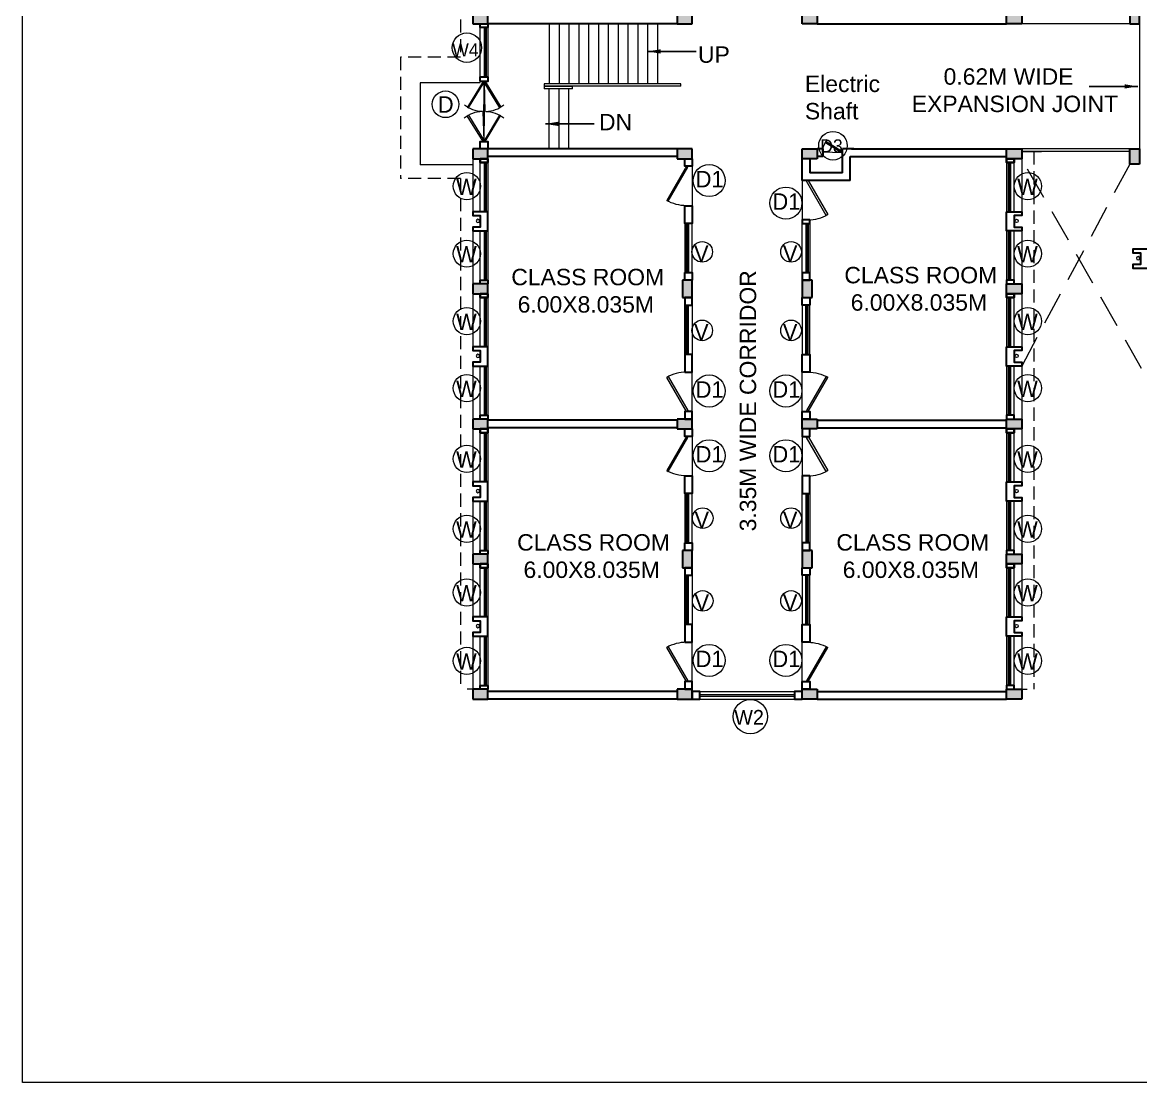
# Model space of a CAD drawing. Header units: millimetres. Extents: x 3614 to 12428, y -844 to 6844.
# Drawn here: x 5233.13 to 5267.21, y -803.64 to -771.34 of the extents above; entities that cross this region are included whole.
import ezdxf

# ---------------------------------------------------------------- set-up
doc = ezdxf.new("R2010")
doc.units = ezdxf.units.MM
doc.header["$LTSCALE"] = 40
doc.header["$MEASUREMENT"] = 0
doc.linetypes.add('DASHED', pattern=[0.75, 0.5, -0.25])
doc.layers.get('0').update_dxf_attribs({"linetype": 'CONTINUOUS', "lineweight": 20})
for name, color, linetype, lineweight in [('CLL LEV.', 15, 'CONTINUOUS', 18), ('Column', 252, 'CONTINUOUS', 30), ('Column Hatch', 253, 'CONTINUOUS', 13), ('Door', 54, 'CONTINUOUS', 18), ('ele-3', 1, 'CONTINUOUS', 20), ('EXPANSION JOINT', 248, 'CONTINUOUS', 20), ('Fixture', 44, 'CONTINUOUS', 15), ('Hatch', 42, 'CONTINUOUS', 15), ('Hidden', 30, 'DASHED', 18), ('Railing', 23, 'CONTINUOUS', 18), ('Stair', 1, 'CONTINUOUS', 15), ('TEXT', 7, 'CONTINUOUS', 20), ('Ventilator', 6, 'DASHED', 18), ('Wall', 7, 'CONTINUOUS', 30), ('Window', 150, 'CONTINUOUS', 15), ('window wall', 7, 'CONTINUOUS', 18), ('Window-Wall', 7, 'CONTINUOUS', 18)]:
    doc.layers.add(name, color=color, linetype=linetype, lineweight=lineweight)
doc.layers.add('RD', color=80, linetype='CONTINUOUS')
doc.styles.add('L120', font='simplex.shx', dxfattribs={"height": 1})
doc.styles.get("Standard").update_dxf_attribs({"font": 'txt.shx', "height": 0.03937})
doc.styles.add('STYLE9', font='GOTHIC.TTF')
doc.styles.add('Tabrej.', font='GOTHIC.TTF', dxfattribs={"height": 1})
doc.dimstyles.get("Standard").update_dxf_attribs({"dimtxt": 0.18, "dimasz": 0.18, "dimexe": 0.18, "dimexo": 0.0625, "dimgap": 0.09, "dimtad": 0, "dimtih": 1, "dimtoh": 1, "dimdec": 4, "dimzin": 0, "dimdsep": 46, "dimtxsty": 'Standard', "dimcen": 0.09, "dimadec": 0, "dimazin": 0, "dimtfac": 1, "dimtdec": 4, "dimtofl": 0, "dimtmove": 0, "dimatfit": 3, "dimfxl": 0, "dimtolj": 1, "dimtzin": 0, "dimarcsym": 0})

# ---------------------------------------------------------------- blocks, each defined once
blk = doc.blocks.new('W')
at = {"layer": 'TEXT', "color": 3}
blk.add_circle((2080.863, -1087.688), 0.414, dxfattribs=at)
at = {"layer": 'TEXT', "color": 3, "style": 'STYLE9'}
blk.add_text('W', height=0.5, dxfattribs=at).set_placement((2080.534, -1087.956))
blk = doc.blocks.new('COLM 530')
at = {"layer": 'Column Hatch'}
h = blk.add_hatch(color=0, dxfattribs=at)
h.dxf.hatch_style = 1
h.paths.add_polyline_path([(5443.518, -633.795), (5443.218, -633.795), (5443.218, -634.325), (5443.518, -634.325)])
at = {"layer": 'Column'}
for p, q in [((5443.518, -633.795), (5443.218, -633.795)), ((5443.218, -633.795), (5443.218, -634.325)), ((5443.518, -634.325), (5443.518, -633.795)), ((5443.218, -634.325), (5443.518, -634.325))]:
    blk.add_line(p, q, dxfattribs=at)
blk = doc.blocks.new('COLUMN 546')
at = {"layer": 'Column Hatch'}
h = blk.add_hatch(color=0, dxfattribs=at)
h.dxf.hatch_style = 1
h.paths.add_polyline_path([(0, 0), (0.3, 0), (0.3, 0.46), (0, 0.46)])
at = {"layer": 'Column'}
for p, q in [((0.3, 0.46), (0, 0.46)), ((0, 0.46), (0, 0)), ((0.3, 0), (0.3, 0.46)), ((0, 0), (0.3, 0))]:
    blk.add_line(p, q, dxfattribs=at)
blk = doc.blocks.new('Door - Left Hung 36 in.')
at = {"layer": 'Door'}
blk.add_line((0.8, -1.3), (35.9, -1.3), dxfattribs=at)
blk.add_lwpolyline([(0.8, -1.3), (0, 0), (31.2, 18), (31.9, 16.7)], close=True, dxfattribs=at)
blk.add_arc((0, 0), 36, 0, 37.3101, dxfattribs=at)
blk = doc.blocks.new('VENT 2')
at = {"layer": 'Ventilator', "linetype": 'Continuous', "ltscale": 0.02}
for p, q in [((0, 0.182), (1.5, 0.182)), ((0, 0.152), (1.5, 0.152))]:
    blk.add_line(p, q, dxfattribs=at)
at = {"layer": 'Window-Wall'}
for p, q in [((0, 0.23), (1.5, 0.23)), ((0, 0), (0, 0.23)), ((0, 0.115), (1.5, 0.115)), ((1.5, 0), (0, 0)), ((1.5, 0.23), (1.5, 0))]:
    blk.add_line(p, q, dxfattribs=at)
blk = doc.blocks.new('*U18')
for p, q in [((0, 0), (0, -6)), ((40, 0), (40, -6))]:
    blk.add_line(p, q)
blk.add_lwpolyline([(0, 0), (34.6, 20), (35.5, 18.5), (0.9, -1.5)], close=True)
blk.add_arc((0, 0), 40, 0, 30)
blk = doc.blocks.new('DOOR1')
at = {"layer": 'Door'}
blk.add_line((0, 0), (1.2, 0), dxfattribs=at)
at = {"layer": 'Door', "xscale": 0.0300000000000013, "yscale": 0.0300000000000013, "zscale": 0.0300000000000013}
blk.add_blockref('*U18', (0, 0.18), dxfattribs=at)
blk = doc.blocks.new('class 1')
at = {"layer": 'Wall'}
for points in [[(0.23, -0.035), (0, -0.035), (0, -0.265), (0.23, -0.265), (0.23, -0.035)], [(0.23, -1.465), (0, -1.465), (0, -2.005), (0.23, -2.005), (0.23, -1.465)], [(0.23, -3.505), (0, -3.505), (0, -3.735), (0.23, -3.735), (0.23, -3.505)]]:
    blk.add_lwpolyline(points, dxfattribs=at)
at = {"layer": 'Wall', "rotation": 270}
for name, p in [('DOOR1', (0, -0.265)), ('VENT 2', (0, -2.005))]:
    blk.add_blockref(name, p, dxfattribs=at)
blk = doc.blocks.new('WINDOW 1')
at = {"layer": 'CLL LEV.'}
for p, q in [((-0.115, -0.23), (-0.115, -0.46)), ((1.615, -0.23), (1.615, -0.46)), ((-0.115, -0.46), (1.615, -0.46))]:
    blk.add_line(p, q, dxfattribs=at)
at = {"layer": 'Window'}
for p, q in [((0, -0.051), (1.5, -0.051)), ((0, -0.081), (1.5, -0.081))]:
    blk.add_line(p, q, dxfattribs=at)
at = {"layer": 'Window-Wall'}
for p, q in [((0, 0), (1.5, 0)), ((0, -0.23), (0, 0)), ((1.5, 0), (1.5, -0.23)), ((0, -0.115), (1.5, -0.115)), ((1.5, -0.23), (0, -0.23))]:
    blk.add_line(p, q, dxfattribs=at)
blk = doc.blocks.new('SHAFT2')
at = {"layer": 'Fixture'}
blk.add_circle((0.302, 0.307), 0.05, dxfattribs=at)
at = {"layer": 'Wall'}
blk.add_lwpolyline([(0, 0.585), (0.46, 0.585), (0.46, 0.47), (0.23, 0.47), (0.23, 0.115), (0.46, 0.115), (0.46, 0), (0, 0), (0, 0.585)], dxfattribs=at)
blk = doc.blocks.new('DDDD')
at = {"layer": 'TEXT', "color": 3, "ltscale": 0.2}
blk.add_circle((2085.909, -1030.934), 0.488, dxfattribs=at)
at = {"layer": 'TEXT', "color": 3, "style": 'STYLE9'}
blk.add_text('D1', height=0.5, dxfattribs=at).set_placement((2085.496, -1031.139))
blk = doc.blocks.new('DDDDDDDDDDDDDDDDDDD')
at = {"layer": 'TEXT', "color": 3, "ltscale": 0.2}
blk.add_circle((2116.533, -1078.751), 0.406, dxfattribs=at)
at = {"layer": 'TEXT', "color": 3, "style": 'STYLE9'}
blk.add_text('D', height=0.5, dxfattribs=at).set_placement((2116.297, -1079.006))
blk = doc.blocks.new('shaft dooerr')
at = {"layer": 'TEXT', "color": 3, "ltscale": 0.2}
blk.add_circle((5444.341, -671.654), 0.435, dxfattribs=at)
at = {"layer": 'TEXT', "color": 3, "style": 'STYLE9'}
blk.add_text('D3', height=0.4, dxfattribs=at).set_placement((5443.954, -671.86))
blk = doc.blocks.new('VVV')
at = {"layer": 'TEXT', "color": 3, "ltscale": 0.2}
blk.add_circle((2082.528, -1073.943), 0.314, dxfattribs=at)
at = {"layer": 'TEXT', "color": 3, "style": 'STYLE9'}
blk.add_text('V', height=0.5, dxfattribs=at).set_placement((2082.277, -1074.243))
blk = doc.blocks.new('window corrijfk')
at = {"layer": 'TEXT', "color": 3}
blk.add_circle((5445.3, -704.813), 0.522, dxfattribs=at)
at = {"layer": 'TEXT', "color": 3, "style": 'STYLE9'}
blk.add_text('W2', height=0.45, dxfattribs=at).set_placement((5444.81, -705.06))
blk = doc.blocks.new('WINDOW STAIR BSCSBC')
at = {"layer": 'TEXT', "color": 3}
blk.add_circle((5436.649, -684.554), 0.448, dxfattribs=at)
at = {"layer": 'TEXT', "color": 3, "style": 'STYLE9'}
blk.add_text('W4', height=0.4, dxfattribs=at).set_placement((5436.202, -684.822))

msp = doc.modelspace()

# ---------------------------------------------------------------- linework, layer by layer
at = {"ltscale": 0.05}
msp.add_line((5258.1253, -775.9242), (5257.1253, -775.9242), dxfattribs=at)
at = {"layer": 'Door'}
msp.add_line((5247.2003, -774.9642), (5247.2003, -773.1442), dxfattribs=at)
at = {"layer": 'ele-3', "ltscale": 0.05}
msp.add_lwpolyline([(5233.1298, -730.1343), (5348.6443, -730.1343), (5348.6443, -803.6401), (5233.1298, -803.6401)], close=True, dxfattribs=at)
at = {"layer": 'EXPANSION JOINT', "linetype": 'ByBlock', "ltscale": 0.05}
msp.add_line((5267.1783, -771.3792), (5267.1783, -775.1942), dxfattribs=at)
at = {"layer": 'Hidden', "ltscale": 0.02}
for p, q in [((5246.4853, -762.8492), (5246.4853, -772.3942)), ((5246.4853, -772.3942), (5244.6553, -772.3942)), ((5244.6553, -772.3942), (5244.6553, -776.0942)), ((5263.9553, -775.2742), (5263.9553, -791.6542)), ((5246.4853, -776.0942), (5244.6553, -776.0942)), ((5246.4853, -776.0942), (5246.4853, -791.6542)), ((5247.0853, -791.6542), (5246.4853, -791.6542)), ((5263.3553, -791.6542), (5263.9553, -791.6542))]:
    msp.add_line(p, q, dxfattribs=at)
at = {"layer": 'Hidden', "ltscale": 0.05}
msp.add_line((5263.5853, -775.2742), (5264.1853, -775.2742), dxfattribs=at)
at = {"layer": 'Railing', "linetype": 'ByBlock', "ltscale": 0.05}
for p, q in [((5266.8783, -771.3792), (5263.5853, -771.3792)), ((5253.2003, -773.2092), (5249.0353, -773.2092)), ((5249.0353, -773.2092), (5249.0353, -773.2842)), ((5253.2003, -773.2842), (5253.2003, -773.2092)), ((5253.2003, -773.2842), (5249.0353, -773.2842)), ((5249.9003, -773.2892), (5249.0353, -773.2892)), ((5249.0353, -773.2892), (5249.0353, -773.3642)), ((5249.9003, -773.3642), (5249.0353, -773.3642)), ((5249.9003, -773.3642), (5249.9003, -773.2892)), ((5266.8783, -775.1942), (5263.5853, -775.1942)), ((5266.8783, -775.2742), (5263.5853, -775.2742))]:
    msp.add_line(p, q, dxfattribs=at)
at = {"layer": 'Stair', "ltscale": 0.05}
for p, q in [((5249.1853, -771.3792), (5249.1853, -773.2092)), ((5249.4853, -771.3792), (5249.4853, -773.2092)), ((5249.7853, -771.3792), (5249.7853, -773.2092)), ((5250.0853, -771.3792), (5250.0853, -773.2092)), ((5250.3853, -771.3792), (5250.3853, -773.2092)), ((5250.6853, -771.3792), (5250.6853, -773.2092)), ((5250.9853, -771.3792), (5250.9853, -773.2092)), ((5251.2853, -771.3792), (5251.2853, -773.2092)), ((5251.5853, -771.3792), (5251.5853, -773.2092)), ((5251.8853, -771.3792), (5251.8853, -773.2092)), ((5252.1853, -771.3792), (5252.1853, -773.2092)), ((5252.4853, -771.3792), (5252.4853, -773.2092)), ((5247.0853, -773.1782), (5245.2553, -773.1782)), ((5245.2553, -773.1782), (5245.2553, -775.6782)), ((5249.1853, -775.1942), (5249.1853, -773.3642)), ((5249.4853, -775.1942), (5249.4853, -773.3642)), ((5249.7853, -775.1942), (5249.7853, -773.3642)), ((5246.8553, -775.6782), (5245.2553, -775.6782))]:
    msp.add_line(p, q, dxfattribs=at)
at = {"layer": 'Wall'}
for p, q in [((5253.0853, -771.3792), (5247.3153, -771.3792)), ((5257.3553, -771.3792), (5263.1253, -771.3792)), ((5253.0853, -775.1942), (5247.3153, -775.1942)), ((5257.5253, -775.1942), (5257.3553, -775.1942)), ((5257.5253, -775.1942), (5257.5254, -775.4242)), ((5258.1253, -775.9242), (5258.1253, -775.1942)), ((5258.4703, -775.1942), (5258.1253, -775.1942)), ((5258.4014, -775.1942), (5263.1253, -775.1942)), ((5253.0853, -775.4242), (5247.3153, -775.4242)), ((5256.8953, -776.1542), (5256.8953, -775.4942)), ((5257.1253, -775.4942), (5257.1253, -775.9242)), ((5257.5254, -775.4242), (5257.3553, -775.4242)), ((5258.3553, -775.4242), (5263.1253, -775.4242)), ((5258.3553, -776.1542), (5258.3553, -775.4242)), ((5258.1253, -775.9242), (5257.1253, -775.9242)), ((5257.1253, -776.1542), (5256.8953, -776.1542)), ((5258.3553, -776.1542), (5257.1253, -776.1542)), ((5253.0853, -783.4592), (5247.3153, -783.4592)), ((5257.3553, -783.4592), (5263.1253, -783.4592)), ((5253.0853, -783.6892), (5247.3153, -783.6892)), ((5257.3553, -783.6892), (5263.1253, -783.6892)), ((5253.0853, -791.7242), (5247.3153, -791.7242)), ((5253.0853, -791.9542), (5247.3153, -791.9542)), ((5257.3553, -791.7242), (5263.1253, -791.7242)), ((5257.3553, -791.9542), (5263.1253, -791.9542))]:
    msp.add_line(p, q, dxfattribs=at)
for points in [[(5247.0853, -771.4942), (5247.0853, -771.3792), (5247.3153, -771.3792), (5247.3153, -771.4942), (5247.0853, -771.4942)], [(5247.0853, -773.1442), (5247.0853, -772.9942), (5247.3153, -772.9942), (5247.3153, -773.1442), (5247.0853, -773.1442)], [(5247.0853, -775.1942), (5247.0853, -774.9642), (5247.3153, -774.9642), (5247.3153, -775.1942), (5247.0853, -775.1942)], [(5247.0853, -775.4942), (5247.0853, -775.6092), (5247.3153, -775.6092), (5247.3153, -775.4942), (5247.0853, -775.4942)], [(5247.0853, -775.6092), (5247.0853, -775.4942), (5247.3153, -775.4942), (5247.3153, -775.6092), (5247.0853, -775.6092)], [(5263.3553, -775.4942), (5263.3553, -775.6092), (5263.1253, -775.6092), (5263.1253, -775.4942), (5263.3553, -775.4942)], [(5263.3553, -775.6092), (5263.3553, -775.4942), (5263.1253, -775.4942), (5263.1253, -775.6092), (5263.3553, -775.6092)], [(5257.1253, -777.3542), (5256.8953, -777.3542), (5256.8953, -777.465), (5257.1253, -777.465), (5257.1253, -777.3542)], [(5257.1253, -778.965), (5256.8953, -778.965), (5256.8953, -779.195), (5257.1253, -779.195), (5257.1253, -778.965)], [(5247.0853, -779.3092), (5247.0853, -779.1942), (5247.3153, -779.1942), (5247.3153, -779.3092), (5247.0853, -779.3092)], [(5263.3553, -779.3092), (5263.3553, -779.1942), (5263.1253, -779.1942), (5263.1253, -779.3092), (5263.3553, -779.3092)], [(5247.0853, -779.6092), (5247.0853, -779.7242), (5247.3153, -779.7242), (5247.3153, -779.6092), (5247.0853, -779.6092)], [(5247.0853, -779.7242), (5247.0853, -779.6092), (5247.3153, -779.6092), (5247.3153, -779.7242), (5247.0853, -779.7242)], [(5263.3553, -779.6092), (5263.3553, -779.7242), (5263.1253, -779.7242), (5263.1253, -779.6092), (5263.3553, -779.6092)], [(5263.3553, -779.7242), (5263.3553, -779.6092), (5263.1253, -779.6092), (5263.1253, -779.7242), (5263.3553, -779.7242)], [(5247.0853, -783.4242), (5247.0853, -783.3092), (5247.3153, -783.3092), (5247.3153, -783.4242), (5247.0853, -783.4242)], [(5263.3553, -783.4242), (5263.3553, -783.3092), (5263.1253, -783.3092), (5263.1253, -783.4242), (5263.3553, -783.4242)], [(5247.0853, -783.7242), (5247.0853, -783.8392), (5247.3153, -783.8392), (5247.3153, -783.7242), (5247.0853, -783.7242)], [(5247.0853, -783.8392), (5247.0853, -783.7242), (5247.3153, -783.7242), (5247.3153, -783.8392), (5247.0853, -783.8392)], [(5253.3153, -783.7242), (5253.5453, -783.7242), (5253.5453, -783.9542), (5253.3153, -783.9542), (5253.3153, -783.7242)], [(5257.1253, -783.7242), (5256.8953, -783.7242), (5256.8953, -783.9542), (5257.1253, -783.9542), (5257.1253, -783.7242)], [(5263.3553, -783.7242), (5263.3553, -783.8392), (5263.1253, -783.8392), (5263.1253, -783.7242), (5263.3553, -783.7242)], [(5263.3553, -783.8392), (5263.3553, -783.7242), (5263.1253, -783.7242), (5263.1253, -783.8392), (5263.3553, -783.8392)], [(5253.3153, -785.1542), (5253.5453, -785.1542), (5253.5453, -785.6942), (5253.3153, -785.6942), (5253.3153, -785.1542)], [(5257.1253, -785.1542), (5256.8953, -785.1542), (5256.8953, -785.6942), (5257.1253, -785.6942), (5257.1253, -785.1542)], [(5253.3153, -787.1942), (5253.5453, -787.1942), (5253.5453, -787.4242), (5253.3153, -787.4242), (5253.3153, -787.1942)], [(5257.1253, -787.1942), (5256.8953, -787.1942), (5256.8953, -787.4242), (5257.1253, -787.4242), (5257.1253, -787.1942)], [(5247.0853, -787.5392), (5247.0853, -787.4242), (5247.3153, -787.4242), (5247.3153, -787.5392), (5247.0853, -787.5392)], [(5263.3553, -787.5392), (5263.3553, -787.4242), (5263.1253, -787.4242), (5263.1253, -787.5392), (5263.3553, -787.5392)], [(5247.0853, -787.8392), (5247.0853, -787.9542), (5247.3153, -787.9542), (5247.3153, -787.8392), (5247.0853, -787.8392)], [(5247.0853, -787.9542), (5247.0853, -787.8392), (5247.3153, -787.8392), (5247.3153, -787.9542), (5247.0853, -787.9542)], [(5263.3553, -787.8392), (5263.3553, -787.9542), (5263.1253, -787.9542), (5263.1253, -787.8392), (5263.3553, -787.8392)], [(5263.3553, -787.9542), (5263.3553, -787.8392), (5263.1253, -787.8392), (5263.1253, -787.9542), (5263.3553, -787.9542)], [(5253.3153, -788.1834), (5253.5453, -788.1834), (5253.5453, -787.9534), (5253.3153, -787.9534), (5253.3153, -788.1834)], [(5257.1253, -788.1842), (5256.8953, -788.1842), (5256.8953, -787.9542), (5257.1253, -787.9542), (5257.1253, -788.1842)], [(5253.3153, -790.2242), (5253.5453, -790.2242), (5253.5453, -789.6834), (5253.3153, -789.6834), (5253.3153, -790.2242)], [(5257.1253, -790.2242), (5256.8953, -790.2242), (5256.8953, -789.6842), (5257.1253, -789.6842), (5257.1253, -790.2242)], [(5247.0853, -791.6542), (5247.0853, -791.5392), (5247.3153, -791.5392), (5247.3153, -791.6542), (5247.0853, -791.6542)], [(5253.3153, -791.6542), (5253.5453, -791.6542), (5253.5453, -791.4242), (5253.3153, -791.4242), (5253.3153, -791.6542)], [(5257.1253, -791.6542), (5256.8953, -791.6542), (5256.8953, -791.4242), (5257.1253, -791.4242), (5257.1253, -791.6542)], [(5263.3553, -791.6542), (5263.3553, -791.5392), (5263.1253, -791.5392), (5263.1253, -791.6542), (5263.3553, -791.6542)], [(5253.7753, -791.9542), (5253.7753, -791.7242), (5253.5453, -791.7242), (5253.5453, -791.9542), (5253.7753, -791.9542)], [(5256.8953, -791.9542), (5256.8953, -791.7242), (5256.6653, -791.7242), (5256.6653, -791.9542), (5256.8953, -791.9542)]]:
    msp.add_lwpolyline(points, dxfattribs=at)
at = {"layer": 'Window'}
for p, q in [((5247.2343, -771.4942), (5247.2343, -772.9942)), ((5247.2643, -771.4942), (5247.2643, -772.9942))]:
    msp.add_line(p, q, dxfattribs=at)
at = {"layer": 'Window', "linetype": 'ByBlock', "ltscale": 0.05}
for p, q in [((5253.7753, -791.8142), (5256.6653, -791.8142)), ((5253.7753, -791.8642), (5256.6653, -791.8642))]:
    msp.add_line(p, q, dxfattribs=at)
at = {"layer": 'window wall', "linetype": 'DASHED', "ltscale": 0.05}
for p, q in [((5267.2403, -781.8842), (5263.5853, -775.4942)), ((5266.8783, -775.6542), (5263.5853, -781.8092))]:
    msp.add_line(p, q, dxfattribs=at)
at = {"layer": 'window wall', "linetype": 'ByBlock', "ltscale": 0.05}
for p, q in [((5253.7753, -791.7242), (5256.6653, -791.7242)), ((5253.7753, -791.9542), (5256.6653, -791.9542))]:
    msp.add_line(p, q, dxfattribs=at)
at = {"layer": 'Window-Wall'}
for p, q in [((5247.0853, -772.9942), (5247.0853, -771.4942)), ((5247.2003, -771.4942), (5247.2003, -772.9942)), ((5247.3153, -771.4942), (5247.3153, -772.9942)), ((5247.3153, -772.9942), (5247.0853, -772.9942))]:
    msp.add_line(p, q, dxfattribs=at)

# ---------------------------------------------------------------- block references
at = {"color": 7, "extrusion": (0, 0, -1), "xscale": -1, "zscale": -1, "rotation": 270}
for p in [(-5247.3153, -771.3792), (-5253.5453, -771.3792), (-5247.3153, -775.4942), (-5253.5453, -775.4942), (-5247.3153, -779.6092), (-5247.3153, -783.7242), (-5253.5453, -783.7242), (-5247.3153, -787.8392), (-5247.3153, -791.9542), (-5253.5453, -791.9542)]:
    msp.add_blockref('COLUMN 546', p, dxfattribs=at)
at = {"color": 7, "extrusion": (0, 0, -1), "zscale": -1}
for p, rotation in [((-5256.8953, -771.3792), 90), ((-5263.1253, -771.3792), 90), ((-5256.8953, -775.4942), 90), ((-5263.1253, -775.4942), 90), ((-5266.8783, -775.1942), 180), ((-5263.1253, -779.6092), 90), ((-5256.8953, -783.7242), 90), ((-5263.1253, -783.7242), 90), ((-5263.1253, -787.8392), 90), ((-5256.8953, -791.9542), 90), ((-5263.1253, -791.9542), 90)]:
    msp.add_blockref('COLUMN 546', p, dxfattribs=dict(at, rotation=rotation))
at = {"color": 7, "extrusion": (0, 0, -1), "xscale": -1, "zscale": -1}
msp.add_blockref('COLUMN 546', (-5266.8783, -771.3792), dxfattribs=at)
at = {"linetype": 'ByBlock', "xscale": -1}
msp.add_blockref('class 1', (5253.5453, -775.4592), dxfattribs=at)
at = {"linetype": 'ByBlock', "extrusion": (0, 0, -1), "zscale": -1}
for p in [(-5247.3153, -777.6942), (-5267.4353, -778.8317), (-5247.3153, -781.8092), (-5247.3153, -785.9242), (-5247.3153, -790.0392)]:
    msp.add_blockref('SHAFT2', p, dxfattribs=at)
at = {"linetype": 'ByBlock'}
for p in [(5263.1253, -777.6942), (5263.1253, -781.8092), (5263.1253, -785.9242), (5263.1253, -790.0392)]:
    msp.add_blockref('SHAFT2', p, dxfattribs=at)
for p in [(-189.9725, -145.4002), (-186.3225, -145.4002), (-189.9725, -153.6294), (-186.3225, -153.6294)]:
    msp.add_blockref('COLM 530', p)
at = {"linetype": 'ByBlock', "rotation": 180}
msp.add_blockref('class 1', (5253.5453, -783.4592), dxfattribs=at)
at = {"linetype": 'ByBlock', "xscale": -1, "rotation": 180}
msp.add_blockref('class 1', (5256.8953, -783.4592), dxfattribs=at)
at = {"layer": 'CLL LEV.', "rotation": 270}
for p in [(5247.3153, -775.6092), (5247.3153, -777.6942), (5247.3153, -779.7242), (5247.3153, -781.8092), (5247.3153, -783.8392), (5247.3153, -785.9242), (5247.3153, -787.9542), (5247.3153, -790.0392)]:
    msp.add_blockref('WINDOW 1', p, dxfattribs=at)
at = {"layer": 'CLL LEV.', "extrusion": (0, 0, -1), "zscale": -1, "rotation": 270}
for p in [(-5263.1253, -775.6092), (-5263.1253, -777.6942), (-5263.1253, -779.7242), (-5263.1253, -781.8092), (-5263.1253, -783.8392), (-5263.1253, -785.9242), (-5263.1253, -787.9542), (-5263.1253, -790.0392)]:
    msp.add_blockref('WINDOW 1', p, dxfattribs=at)
at = {"layer": 'Door', "yscale": 0.02527777777112306, "zscale": 0.0252777777711346}
for p, xscale, rotation in [((5247.1678, -773.1448), -0.02527777777111046, 88.93562188223024), ((5247.2327, -774.9641), -0.0252777777711168, 268.9356218814573)]:
    msp.add_blockref('Door - Left Hung 36 in.', p, dxfattribs=dict(at, xscale=xscale, rotation=rotation))
at = {"layer": 'Door', "extrusion": (0, 0, -1)}
for p, xscale, yscale, zscale, rotation in [((-5247.2326, -773.1445), -0.0252777777711268, 0.02527777777112306, -0.0252777777711268, 88.328041357182), ((-5247.1679, -774.9644), -0.02527777777111685, 0.02527777777112306, -0.02527777777111685, 268.3280413579547), ((-5258.1253, -775.2879), 0.01667370018024175, 0.01667370018024175, -0.0166737001841632, 1.671958642866235)]:
    msp.add_blockref('Door - Left Hung 36 in.', p, dxfattribs=dict(at, xscale=xscale, yscale=yscale, zscale=zscale, rotation=rotation))
at = {"layer": 'Hatch'}
for name, p in [('shaft dooerr', (-186.5075, -103.4433)), ('window corrijfk', (-189.985, -87.6772))]:
    msp.add_blockref(name, p, dxfattribs=at)
at = {"layer": 'RD'}
for name, p in [('DDDDDDDDDDDDDDDDDDD', (3129.4933, 304.9155)), ('W', (3165.8133, 311.3587)), ('DDDD', (3168.1506, 254.7741)), ('W', (3182.9111, 311.3587)), ('DDDD', (3170.4903, 254.0901)), ('W', (3165.8133, 309.3021)), ('VVV', (3171.3209, 295.6124)), ('VVV', (3174.0277, 295.6124)), ('W', (3182.9111, 309.3021)), ('W', (3165.8133, 307.2465)), ('W', (3182.9111, 307.2465)), ('VVV', (3171.3209, 293.2189)), ('VVV', (3174.0277, 293.2189)), ('W', (3165.8133, 305.2042)), ('DDDD', (3168.1506, 248.3646)), ('DDDD', (3170.4903, 248.3646)), ('W', (3182.9111, 305.2042)), ('DDDD', (3168.1506, 246.3926)), ('DDDD', (3170.4903, 246.3926)), ('W', (3165.8133, 303.0523)), ('W', (3182.9111, 303.0523)), ('VVV', (3171.3354, 287.5002)), ('VVV', (3174.0277, 287.5002)), ('W', (3165.8133, 300.9196)), ('W', (3182.9111, 300.9196)), ('W', (3165.8133, 298.9797)), ('W', (3182.9111, 298.9797)), ('VVV', (3171.3354, 284.9792)), ('VVV', (3174.0277, 284.9792)), ('DDDD', (3168.1506, 240.1579)), ('DDDD', (3170.4903, 240.1579)), ('W', (3165.8133, 296.8965)), ('W', (3182.9111, 296.8965))]:
    msp.add_blockref(name, p, dxfattribs=at)
at = {"layer": 'Wall'}
for name, p, rotation in [('DOOR1', (5256.8953, -776.1542), 270), ('VENT 2', (5256.8953, -777.465), 270), ('DOOR1', (5256.8953, -783.9542), 270), ('VENT 2', (5256.8953, -785.6942), 270), ('VENT 2', (5253.5453, -789.6834), 90), ('DOOR1', (5253.5453, -791.4242), 90)]:
    msp.add_blockref(name, p, dxfattribs=dict(at, rotation=rotation))
at = {"layer": 'Wall', "extrusion": (0, 0, -1), "zscale": -1}
for name, p, rotation in [('DOOR1', (-5253.5453, -783.9542), 270), ('VENT 2', (-5253.5453, -785.6942), 270), ('VENT 2', (-5256.8953, -789.6842), 90), ('DOOR1', (-5256.8953, -791.4242), 90)]:
    msp.add_blockref(name, p, dxfattribs=dict(at, rotation=rotation))
at = {"layer": 'Window-Wall'}
msp.add_blockref('WINDOW STAIR BSCSBC', (-189.9725, -87.5567), dxfattribs=at)

# ---------------------------------------------------------------- texts
at = {"layer": 'TEXT', "char_height": 0.5, "attachment_point": 1, "style": 'Tabrej.'}
for s, insert, width in [('{\\fArial|b0|i0|c0|p34;UP}', (5253.719, -772.0707), 1.50962), ('{\\fArial|b0|i0|c0|p34;     0.62M WIDE \\PEXPANSION JOINT}', (5260.2341, -772.7385), 19.989683), ('{\\fArial|b0|i0|c0|p34;Electric \\PShaft}', (5256.9787, -772.961), 19.989683), ('{\\fArial|b0|i0|c0|p34;DN}', (5250.7021, -774.1273), 1.50962), ('{\\fArial|b0|i0|c0|p34;CLASS ROOM\\P 6.00X8.035M}', (5248.03, -778.848), 19.989683), ('{\\fArial|b0|i0|c0|p34;CLASS ROOM\\P 6.00X8.035M}', (5258.1803, -778.7889), 19.989683), ('{\\fArial|b0|i0|c0|p34;CLASS ROOM\\P 6.00X8.035M}', (5248.2078, -786.9316), 19.989683), ('{\\fArial|b0|i0|c0|p34;CLASS ROOM\\P 6.00X8.035M}', (5257.9361, -786.9316), 19.989683)]:
    msp.add_mtext(s, dxfattribs=dict(at, insert=insert, width=width))
at = {"layer": 'TEXT', "insert": (5254.9915, -786.8453), "char_height": 0.5, "width": 19.989683, "attachment_point": 1, "rotation": 90, "style": 'Tabrej.'}
msp.add_mtext('{\\fArial|b0|i0|c0|p34;3.35M WIDE CORRIDOR}', dxfattribs=at)

# ---------------------------------------------------------------- leaders
at = {"layer": 'TEXT'}
for points in [[(5252.1826, -772.2242), (5253.667, -772.2242)], [(5267.1209, -773.2903), (5265.6365, -773.2903)], [(5249.0678, -774.4318), (5250.5522, -774.4318)]]:
    msp.add_leader(points, dimstyle='Standard', override={"dimscale": 40, "dimasz": 0.01, "dimgap": 0.09, "dimtad": 0, "dimpost": "'", "dimtxsty": 'L120', "dimarcsym": 1}, dxfattribs=at)

doc.saveas('drawing.dxf')
